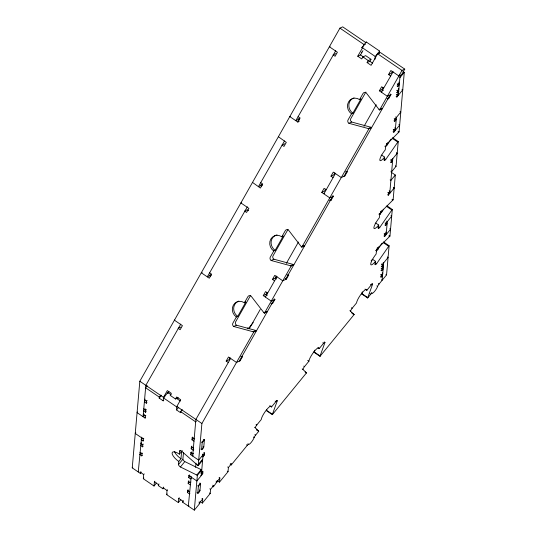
<?xml version="1.0" encoding="UTF-8"?>
<svg xmlns="http://www.w3.org/2000/svg" width="537" height="537" viewBox="0 0 537 537"><rect width="100%" height="100%" fill="white"/><g stroke="black" fill="none" stroke-linecap="round" stroke-linejoin="round"><path stroke-width="0.81" d="M141.077 472.318L140.251 473.325L132.243 467.875L139.821 381.243L339.941 28.132L342.687 26.85L365.67 42.51M145.829 385.331L143.084 416.719L144.735 414.698M140.251 473.325L140.895 471.614M141.15 452.825L139.774 454.51L141.781 455.873L141.963 453.792L142.513 453.114M141.889 443.864L140.566 445.482L142.567 446.844L142.755 444.757L143.305 444.086M142.453 437.957L141.077 439.642L143.084 441.005L143.265 438.917L143.815 438.246M137.626 411.953L137.076 412.624L145.084 418.081L145.265 415.994L145.816 415.323M145.245 408.852L143.594 410.872L145.594 412.241L145.782 410.154L146.333 409.483M145.708 400.226L144.386 401.844L146.386 403.206L146.567 401.126L147.118 400.454M156.502 482.991L154.025 486.019L143.319 478.729L143.681 474.56L144.231 473.889M163.738 400.179L163.188 400.85L159.18 398.125L159.274 397.078L160.925 395.057M154.025 486.019L154.388 481.85L154.938 481.179M163.188 400.85L163.449 397.897L167.846 392.507L171.189 394.782M163.772 487.777L162.946 488.784L158.301 485.623L158.945 483.904M167.766 393.433L167.846 392.507M162.946 488.784L163.59 487.066M180.835 499.564L178.358 502.592L166.678 494.637L167.041 490.469L167.591 489.798M181.09 411.993L180.539 412.671L176.539 409.939L176.794 406.986L177.344 406.314M180.539 412.671L180.633 411.624L182.285 409.603M183.278 500.477L182.634 502.196L194.313 510.15L197.361 475.366A2.484 0.893 39.3 0 0 196.784 475.023L180.412 466.982A2.484 0.893 39.3 0 1 178.499 464.572L178.774 461.451L180.976 458.752L181.613 451.463A8.693 3.115 39.3 0 0 180.982 451.046M178.774 461.451A8.693 3.115 39.3 0 1 172.088 453.027A8.693 3.115 39.3 0 1 179.412 454.154L179.687 451.026L180.237 450.355M178.358 502.592L178.72 498.423L179.271 497.752M178.499 464.572L182.902 459.189L183.5 452.416M189.93 493.188L189.38 493.859L187.373 492.496L187.554 490.409L188.104 489.737M190.165 484.83L188.165 483.461L188.346 481.38L188.896 480.709M191.226 478.313L190.675 478.984L188.675 477.621L188.856 475.54L189.407 474.862M203.812 452.456L204.563 452.973L198.69 460.155L190.682 454.698L190.863 452.617L191.414 451.939M193.743 449.55L193.192 450.221L191.192 448.858L191.373 446.777L191.924 446.099M193.985 441.192L191.984 439.83L192.165 437.742L192.716 437.071M195.629 467.344L195.992 463.176M179.687 451.026A2.484 0.893 39.3 0 1 181.781 451.349L197.636 465.264A2.484 0.893 39.3 0 0 198.207 465.693L201.899 423.518L253.733 332.054L256.471 330.772A2.484 2.269 64.9 0 0 255.854 330.47L236.495 325.214L233.756 326.496A2.484 2.269 64.9 0 1 232.904 323.106L236.354 317.005L237.73 316.367L245.792 302.143A8.693 7.948 64.9 0 0 245.141 301.74M194.313 510.15L199.697 503.565L199.791 502.525L202.724 498.933L201.972 498.417M188.856 475.54L196.864 480.991L202.738 473.809L202.919 471.728L202.167 471.218M202.16 456.336L202.912 456.853L204.375 455.054L204.563 452.973M200.106 501.565L202.362 503.095L202.724 498.933M202.362 503.095L210.209 493.49L210.571 489.328L213.504 485.73L212.759 485.22M212.665 486.26L213.417 486.777L213.504 485.73M213.417 486.777L219.848 477.977L219.096 477.467M217.23 480.608L219.479 482.145L219.848 477.977M219.479 482.145L228.044 471.667L228.406 467.499L231.34 463.908L230.588 463.397M230.125 464.183L231.252 464.948L231.34 463.908M361.817 47.692L362.67 46.35M366.187 42.631L366.247 41.973L379.592 51.069L379.391 53.371M374.933 59.412L375.195 56.452L379.592 51.069M376.323 249.92L376.249 250.833L377.894 248.812M379.424 214.491L380.008 213.431M374.49 263.929L375.242 264.439L375.517 261.318L372.51 259.27A8.693 1.926 -55.7 0 1 371.114 260.861M377.665 227.648L378.417 228.165L378.692 225.037L375.685 222.989A8.693 1.926 -55.7 0 1 375.229 223.54M391.171 172.196L395.299 175.008L393.131 199.791A2.49 0.55 -55.7 0 1 392.715 200.261L381.163 211.779A2.484 0.55 -55.7 0 0 379.605 214.619L379.33 217.74A8.693 1.926 -55.7 0 0 373.873 227.675A8.693 1.926 -55.7 0 0 378.692 225.037M383.606 159.731L384.358 160.241L384.633 157.119L381.632 155.072A8.693 1.926 -55.7 0 1 381.169 155.623M402.965 71.455L404.28 72.347L399.072 131.874A2.49 0.55 -55.7 0 1 398.655 132.344L387.103 143.862A2.484 0.55 -55.7 0 0 385.546 146.702L385.271 149.823A8.693 1.926 -55.7 0 0 379.813 159.757A8.693 1.926 -55.7 0 0 384.633 157.119M378.525 249.02L378.719 246.839M381.753 212.149L381.894 210.491M387.62 145.05L387.842 142.56M380.364 276.676L381.116 277.186L381.297 275.105L382.78 273.286L382.216 272.903M380.928 270.252L381.679 270.762L381.861 268.675L383.331 266.882L382.579 266.372M381.277 266.258L382.029 266.768L382.21 264.681L388.083 257.498L387.331 256.988M383.928 235.951L384.68 236.461L384.861 234.38L386.331 232.581L385.579 232.071M384.888 225.01L385.64 225.52L385.821 223.439L391.688 216.257L390.936 215.74M387.539 194.703L388.291 195.22L388.473 193.132L389.936 191.34L389.184 190.823M390.392 162.06L391.144 162.57L391.325 160.482L397.199 153.3L398.226 141.546L392.594 137.707M393.044 131.753L393.796 132.263L393.977 130.182L395.447 128.383L394.695 127.873M394.004 120.812L394.755 121.322L394.937 119.241L400.803 112.058L400.052 111.548M396.125 96.526L396.877 97.036L397.058 94.948L398.528 93.156L398.709 91.102L397.581 90.337M396.487 92.384L397.239 92.894L397.42 90.813L398.89 89.014L398.326 88.632M397.051 85.96L397.803 86.47L397.984 84.39L399.454 82.591L398.702 82.08M362.354 291.846L361.75 293.524A2.484 0.55 -55.7 0 0 361.663 293.9L367.664 297.988L370.765 294.202A2.484 0.55 -55.7 0 1 372.087 293.202A4.967 1.101 -55.7 0 0 374.732 291.202A4.967 1.101 -55.7 0 0 377.618 286.429A2.484 0.55 -55.7 0 1 379.062 284.039L386.559 274.863L389.11 245.745L383.478 241.905M375.517 261.318A8.693 1.926 -55.7 0 1 370.698 263.956A8.693 1.926 -55.7 0 1 376.155 254.021L376.43 250.893A2.484 0.55 -55.7 0 1 377.988 248.06L389.54 236.542A2.49 0.55 -55.7 0 0 389.956 236.072L392.285 209.464L387.029 205.886M390.902 171.202L391.654 171.712L396.058 166.329L397.199 153.3L396.823 153.045M306.365 372.846A2.484 0.55 -55.7 0 1 306.372 373.007L272.326 414.671L266.318 410.583A2.49 0.55 -55.7 0 1 266.406 410.208L266.714 409.369M272.326 414.671A2.49 0.55 -55.7 0 1 272.413 414.302L277.28 400.857L276.528 400.347M349.856 310.601L354.011 314.44A2.484 0.55 -55.7 0 1 354.044 314.662L319.998 356.333L313.991 352.238A2.49 0.55 -55.7 0 1 314.078 351.869L314.689 350.184M319.998 356.333A2.49 0.55 -55.7 0 1 320.086 355.957L324.952 342.512L324.2 342.002M367.67 297.988A2.484 0.55 -55.7 0 1 367.758 297.619L372.624 284.174L371.873 283.664M145.816 385.351L180.774 324.12M210.524 275.917L210.96 275.152L210.209 274.642M261.479 186.01L262.056 184.99L261.304 184.48M298.887 119.999L299.465 118.986L298.713 118.476M290.262 116.388L289.799 116.603L297.813 122.06L300.116 117.992L298.109 116.63M139.821 381.243L163.483 397.38L167.322 390.607L171.323 393.339L170.175 395.366L175.512 399.004L178.257 397.722M390.553 75.939L388.553 74.576L390.855 70.508L398.863 75.965L401.609 74.683L404.757 69.125L380.371 52.519L377.632 53.801L371.107 65.319L367.1 62.587L369.845 61.305L370.993 59.278L365.657 55.64L362.911 56.922L361.763 58.949L357.756 56.224L364.281 44.712L365.65 44.068M167.759 393.393L168.913 391.359M357.756 56.224L360.495 54.942L362.945 50.626M175.512 399.004L176.666 396.977L180.674 399.703L176.834 406.475L201.899 423.518M367.1 62.587L368.248 60.56L370.993 59.278M236.354 317.005A8.693 7.948 64.9 0 1 233.38 305.123A8.693 7.948 64.9 0 1 244.416 302.781L247.872 296.686A2.484 2.269 64.9 0 1 251.027 296.021L263.895 312.715A2.484 2.269 64.9 0 0 264.419 313.192L267.164 311.91A2.484 2.269 64.9 0 1 266.641 311.433L263.895 312.715M282.549 235.736A8.693 7.948 64.9 0 1 283.2 236.132L275.139 250.356L273.763 251.001L270.312 257.095A2.484 2.269 64.9 0 0 271.158 260.492L290.517 265.741A2.484 2.269 64.9 0 1 291.141 266.05L293.88 264.768A2.484 2.269 64.9 0 0 293.262 264.459L273.904 259.21L271.158 260.492M273.763 251.001A8.693 7.948 64.9 0 1 270.789 239.113A8.693 7.948 64.9 0 1 281.824 236.777L285.281 230.682A2.484 2.269 64.9 0 1 288.436 230.011L301.304 246.711A2.484 2.269 64.9 0 0 301.828 247.188L304.573 245.906A2.484 2.269 64.9 0 1 304.049 245.429L301.989 246.389M360.3 98.546A8.693 7.948 64.9 0 1 360.945 98.949L352.883 113.173L351.513 113.81L348.057 119.905A2.484 2.269 64.9 0 0 348.909 123.302L368.268 128.551A2.484 2.269 64.9 0 1 368.885 128.86L371.631 127.578A2.484 2.269 64.9 0 0 371.013 127.269L351.654 122.02L348.909 123.302M351.513 113.81A8.693 7.948 64.9 0 1 348.54 101.929A8.693 7.948 64.9 0 1 359.575 99.587L363.032 93.492A2.484 2.269 64.9 0 1 366.187 92.82L379.055 109.521A2.484 2.269 64.9 0 0 379.578 109.998L382.324 108.716A2.484 2.269 64.9 0 1 381.794 108.239L379.055 109.521M250.618 295.404L235.642 321.817A2.484 2.269 64.9 0 0 236.495 325.214M288.027 229.4L273.051 255.813A2.484 2.269 64.9 0 0 273.904 259.21M228.185 362.435L226.184 361.072L228.487 357.004L236.502 362.462L240.153 360.75L242.456 356.689L241.71 356.179M274.172 298.894L274.924 299.404L271.266 301.116L263.258 295.659L265.56 291.598L267.56 292.96M274.467 280.77L272.467 279.408L274.769 275.34L282.777 280.797L286.436 279.086L288.738 275.025L287.993 274.514M332.678 195.663L333.43 196.173L329.772 197.885L321.764 192.427L324.066 188.366L326.066 189.729M332.974 177.532L330.973 176.17L333.276 172.108L341.29 177.559L344.942 175.854L347.244 171.786L346.499 171.276M390.258 94.062L391.01 94.572L387.352 96.284L379.344 90.827L381.646 86.766L383.646 88.128M230.078 357.756L228.93 359.79L226.184 361.072M263.258 295.659L265.996 294.377L267.151 292.35M272.467 279.408L275.212 278.126L276.36 276.092M325.657 189.111L324.502 191.145L321.764 192.427M334.866 172.854L333.719 174.887L330.973 176.17M379.344 90.827L382.082 89.545L383.237 87.518M392.446 71.26L391.298 73.294L388.553 74.576M249.302 328.738L260.23 309.453M286.362 263.345L298.471 241.979M364.012 126.323L376.229 104.769M264.419 313.192L291.141 266.05M301.828 247.188L368.885 128.86M379.578 109.998L402.012 70.407L404.757 69.125M239.24 361.179L274.011 299.834M285.523 279.515L332.517 196.602M344.029 176.277L390.09 95.002M270.957 303.385L271.702 303.895L272.621 303.472L274.924 299.404M329.463 200.153L330.208 200.663L331.128 200.234L333.43 196.173M387.036 98.553L387.788 99.063L388.701 98.64L391.01 94.572M385.761 146.702L391.043 139.096M384.358 160.241A2.484 0.55 -55.7 0 0 385.734 159.489L397.803 142.104A2.484 0.55 -55.7 0 1 398.226 141.546M379.82 214.625L383.593 209.188M378.417 228.165A2.484 0.55 -55.7 0 0 379.793 227.406L391.862 210.021A2.484 0.55 -55.7 0 1 392.285 209.464M376.645 250.9L381.921 243.295M375.242 264.439A2.484 0.55 -55.7 0 0 376.618 263.687L388.687 246.302A2.484 0.55 -55.7 0 1 389.11 245.745M363.22 45.679L363.495 45.343M363.771 45.007L366.247 41.973M361.381 52.626L361.931 51.955M147.266 385.754L145.614 387.774L159.274 397.078M399.877 77.737L404.28 72.347M397.803 86.47L399.273 84.678L398.071 83.859M145.118 399.085L144.567 399.763L146.567 401.126M397.239 92.894L398.709 91.102M146.386 403.206L146.937 402.535M396.877 97.036L402.75 89.854L402.374 89.598M143.815 413.96L143.265 414.631L145.265 415.994M145.594 412.241L146.145 411.564M159.18 398.125L161.382 395.427M145.084 418.081L145.634 417.403M135.801 432.788L135.25 433.466L143.265 438.917M394.755 121.322L396.219 119.529L395.091 118.764M141.627 437.105L138.251 471.963L138.801 471.291M393.796 132.263L399.669 125.081L399.293 124.826M141.298 442.723L140.748 443.394L142.755 444.757M143.084 441.005L143.634 440.327M142.567 446.844L143.117 446.173M176.539 409.939L178.74 407.247M141.781 455.873L142.332 455.201M132.243 467.875L132.76 467.237M248.027 328.966A2.484 0.55 -55.7 0 1 248.43 328.429L253.202 322.596M391.144 162.57L392.614 160.771L391.111 159.751M143.319 478.729L143.869 478.051M395.299 175.008L390.896 180.398L390.144 179.888M196.227 421.196L195.676 421.874L180.633 411.624M388.291 195.22L394.158 188.031L393.782 187.775M179.412 454.154L181.613 451.463M181.781 451.349L182.332 450.677M191.984 439.83L193.635 437.809M194.716 438.434L194.166 439.112L192.165 437.742M158.301 485.623L158.851 484.951M191.192 448.858L192.568 447.173M180.412 466.982L184.815 461.592L201.187 469.633A2.484 0.893 39.3 0 1 201.764 469.976L197.361 475.366M190.682 454.698L192.058 453.013M193.414 453.309L192.864 453.98L190.863 452.617M193.052 455.618L192.682 456.061L195.891 419.424L230.722 358.266M385.64 225.52L387.103 223.728L385.975 222.956M166.678 494.637L167.229 493.966M197.636 465.264L202.04 459.873A2.484 0.893 39.3 0 0 202.61 460.303L198.207 465.693M384.68 236.461L390.547 229.279L389.802 228.769M188.675 477.621L190.051 475.936M191.226 476.453L188.312 506.055L188.863 505.384M188.165 483.461L189.266 482.119M190.897 482.072L190.346 482.743L188.346 481.38M196.784 475.023L201.187 469.633M202.919 471.728L201.456 473.52L200.704 473.01M187.373 492.496L188.749 490.811M182.634 502.196L183.184 501.524M382.029 266.768L383.499 264.969L381.995 263.949M361.663 293.9L362.24 293.189M381.679 270.762L383.163 268.95L381.961 268.131M256.418 429.587L258.666 431.124L255.27 427.801A2.484 0.55 -55.7 0 1 256.827 424.962L261.23 419.572A8.693 1.926 -55.7 0 1 266.688 409.637A8.693 1.926 -55.7 0 1 271.5 406.999L275.904 401.609A2.484 0.55 -55.7 0 1 277.28 400.857M305.211 372.013L306.338 372.779L302.942 369.456A2.484 0.55 -55.7 0 1 304.499 366.617L308.903 361.226A8.693 1.926 -55.7 0 1 314.353 351.299A8.693 1.926 -55.7 0 1 319.173 348.654L323.576 343.271A2.484 0.55 -55.7 0 1 324.952 342.512M350.607 311.111A2.484 0.55 -55.7 0 1 352.165 308.278L356.568 302.888A8.693 1.926 -55.7 0 1 362.025 292.954A8.693 1.926 -55.7 0 1 366.845 290.316L371.248 284.925A2.484 0.55 -55.7 0 1 372.624 284.174M381.116 277.186L382.586 275.387L381.458 274.622M231.252 464.948L247.309 445.294A2.484 0.55 -55.7 0 1 248.631 444.294A4.967 1.101 -55.7 0 0 251.276 442.3A4.967 1.101 -55.7 0 0 254.162 437.521A2.484 0.55 -55.7 0 1 255.612 435.138L258.706 431.345A2.484 0.55 -55.7 0 0 258.693 431.191M324.677 193.36L324.22 193.575M330.067 46.437L329.382 46.759L337.397 52.217L335.088 56.278L333.088 54.915L335.833 53.633M335.732 50.693L295.806 120.691L299.465 118.986M393.165 71.73L381.344 92.189L382.029 91.874M297.813 122.06L299.183 121.416M278.515 136.814L286.295 142.379L283.992 146.44L281.992 145.077L284.731 143.795M359.575 99.587L360.945 98.949M284.523 140.909L258.398 186.701L262.056 184.99M252.625 182.499L260.405 188.064L262.707 184.003L260.707 182.634M368.268 128.551L371.013 127.269M241.335 202.718L240.878 202.932L248.886 208.383L246.584 212.451L244.583 211.081L247.322 209.799L248.658 210.712M247.342 206.805L207.302 276.864L210.96 275.152M335.511 173.364L323.992 193.682M347.244 171.786L346.331 172.216L345.58 171.706M201.637 272.615L201.294 272.776L209.302 278.226L211.605 274.165L209.605 272.803M201.811 272.534L202.154 272.373M281.824 236.777L283.2 236.132M290.517 265.741L293.262 264.459M174.767 320.025L174.424 320.186L182.432 325.644L180.13 329.705L178.13 328.342L180.868 327.06M277.005 276.595L265.486 296.921M288.738 275.025L287.825 275.447L287.073 274.937M244.416 302.781L245.792 302.143M233.756 326.496L253.108 331.752L255.854 330.47M242.456 356.689L241.543 357.118L240.791 356.602M163.483 397.38L164.852 396.742M339.941 28.132L364.281 44.712M377.632 53.801L402.012 70.407M361.844 47.363L375.195 56.452M399.333 74.885L400.078 75.395L398.347 95.237L397.346 94.559M360.495 54.942L363.838 57.217M369.845 61.305L372.51 63.124M362.911 56.922L368.248 60.56M397.232 83.879L397.984 84.39M401.998 89.337L402.75 89.854M396.668 90.303L397.42 90.813M397.776 92.646L398.528 93.156M396.313 94.438L397.058 94.948M382.082 89.545L383.418 90.458M387.956 98.123L388.701 98.64M395.655 116.932L396.4 117.442L395.266 130.471L393.762 129.444M394.185 118.731L394.937 119.241M398.917 124.571L399.669 125.081M398.32 131.357L399.072 131.874M397.904 131.834L398.655 132.344M393.225 129.672L393.977 130.182M392.171 138.264L397.803 142.104M386.351 143.352L387.103 143.862M396.447 152.79L397.199 153.3M384.794 146.185L385.546 146.702M392.292 158.348L392.795 158.69L389.755 193.421L388.754 192.743M390.574 159.972L391.325 160.482M395.306 165.812L396.058 166.329M384.237 158.469L385.734 159.489M297.887 118.959L299.216 119.865M393.406 187.52L394.158 188.031M387.721 192.622L388.473 193.132M392.379 199.281L393.131 199.791M391.963 199.751L392.715 200.261M344.19 175.344L344.942 175.854M386.231 206.188L391.862 210.021M380.411 211.269L381.163 211.779M379.458 214.102L380.082 214.532M378.853 214.109L379.605 214.619M386.533 221.13L387.284 221.64L386.15 234.669L384.646 233.642M385.069 222.929L385.821 223.439M378.29 226.386L379.793 227.406M389.204 235.555L389.956 236.072M388.788 236.025L389.54 236.542M384.109 233.87L384.861 234.38M330.376 199.724L331.128 200.234M383.056 242.462L388.687 246.302M377.236 247.544L377.988 248.06M376.679 248.92L377.806 249.685M375.678 250.383L376.618 251.088M383.176 262.546L383.68 262.888L382.156 280.254L381.411 279.743M381.458 264.17L382.21 264.681M375.115 262.667L376.618 263.687M260.479 184.963L261.808 185.876M381.109 268.164L381.861 268.675M385.935 274.434L386.559 274.863M380.545 274.588L381.297 275.105M378.31 283.529L379.062 284.039M376.867 285.919L377.618 286.429M370.496 284.415L371.248 284.925M371.336 292.692L372.087 293.202M365.039 289.087L366.845 290.316M370.013 293.692L370.765 294.202M361.75 293.524L367.758 297.619M351.42 307.761L352.165 308.278M351.379 312.648L351.755 312.903M352.131 313.158L354.011 314.44M352.541 313.642L354.044 314.662M285.308 278.32L286.436 279.086M275.212 278.126L276.548 279.032M265.996 294.377L267.332 295.29M271.87 302.962L272.621 303.472M322.824 342.76L323.576 343.271M317.971 347.842L319.173 348.654M209.376 275.125L210.712 276.038M314.078 351.869L320.086 355.957M307.701 360.414L308.903 361.226M247.678 327.919L248.43 328.429M303.747 366.106L304.499 366.617M302.19 368.946L302.942 369.456M305.244 372.235L306.372 373.007M239.401 360.24L240.153 360.75M275.152 401.099L275.904 401.609M269.702 405.771L271.5 406.999M266.406 410.208L272.413 414.302M256.075 424.452L256.827 424.962M254.518 427.284L255.27 427.801M256.827 430.07L257.203 430.325M257.579 430.58L258.706 431.345M254.86 434.621L255.612 435.138M253.417 437.011L254.162 437.521M247.879 443.784L248.631 444.294M246.557 444.784L247.309 445.294M176.19 398.192L180.365 401.032M163.449 397.897L176.794 406.986M203.644 439.387L204.396 439.897L203.785 446.844A1.866 0.409 -55.7 0 1 202.617 448.972A1.866 0.409 -55.7 0 1 201.583 449.536L200.831 449.026M201.442 442.079L202.194 442.589L201.583 449.536L203.785 446.844L203.033 446.328M143.775 408.791L145.782 410.154M227.654 466.989L228.406 467.499M202.879 454.034L204.375 455.054M191.373 446.777L193.374 448.14M202.59 454.423L203.093 454.765L201.268 475.607L200.771 475.265M227.292 471.157L228.044 471.667M216.156 481.058L216.908 481.568M216.069 482.098L216.82 482.609M201.234 472.788L202.738 473.809M209.819 488.811L210.571 489.328M199.824 483.018L200.576 483.528L199.972 490.476A1.866 0.409 -55.7 0 1 198.797 492.604A1.866 0.409 -55.7 0 1 197.77 493.174L197.019 492.657M209.457 492.979L210.209 493.49M197.623 485.717L198.375 486.227L197.77 493.174L199.972 490.476L199.22 489.966M139.962 452.429L141.963 453.792M187.554 490.409L189.561 491.771M199.039 502.008L199.791 502.525M198.945 503.055L199.697 503.565M140.345 472.285L143.681 474.56M154.388 481.85L158.395 484.582M163.04 487.744L167.041 490.469M178.72 498.423L182.728 501.155M253.108 331.752A2.484 2.269 64.9 0 1 253.733 332.054M351.654 122.02A2.484 2.269 64.9 0 1 350.802 118.623L365.771 92.21A2.484 2.269 64.9 0 1 365.885 92.035M352.883 113.173A8.693 7.948 64.9 0 1 348.855 104.809A8.693 7.948 64.9 0 1 354.017 97.868M275.139 250.356A8.693 7.948 64.9 0 1 271.151 241.556A8.693 7.948 64.9 0 1 277.058 234.844M237.73 316.367A8.693 7.948 64.9 0 1 233.696 308.003A8.693 7.948 64.9 0 1 238.858 301.062M184.815 461.592A2.484 0.893 39.3 0 1 182.902 459.189M180.976 458.752A8.693 3.115 39.3 0 1 174.471 451.523M204.396 439.897L202.194 442.589A1.866 0.409 -55.7 0 1 203.362 440.461A1.866 0.409 -55.7 0 1 204.396 439.897M200.576 483.528L198.375 486.227A1.866 0.409 -55.7 0 1 199.542 484.099A1.866 0.409 -55.7 0 1 200.576 483.528"/></g></svg>
